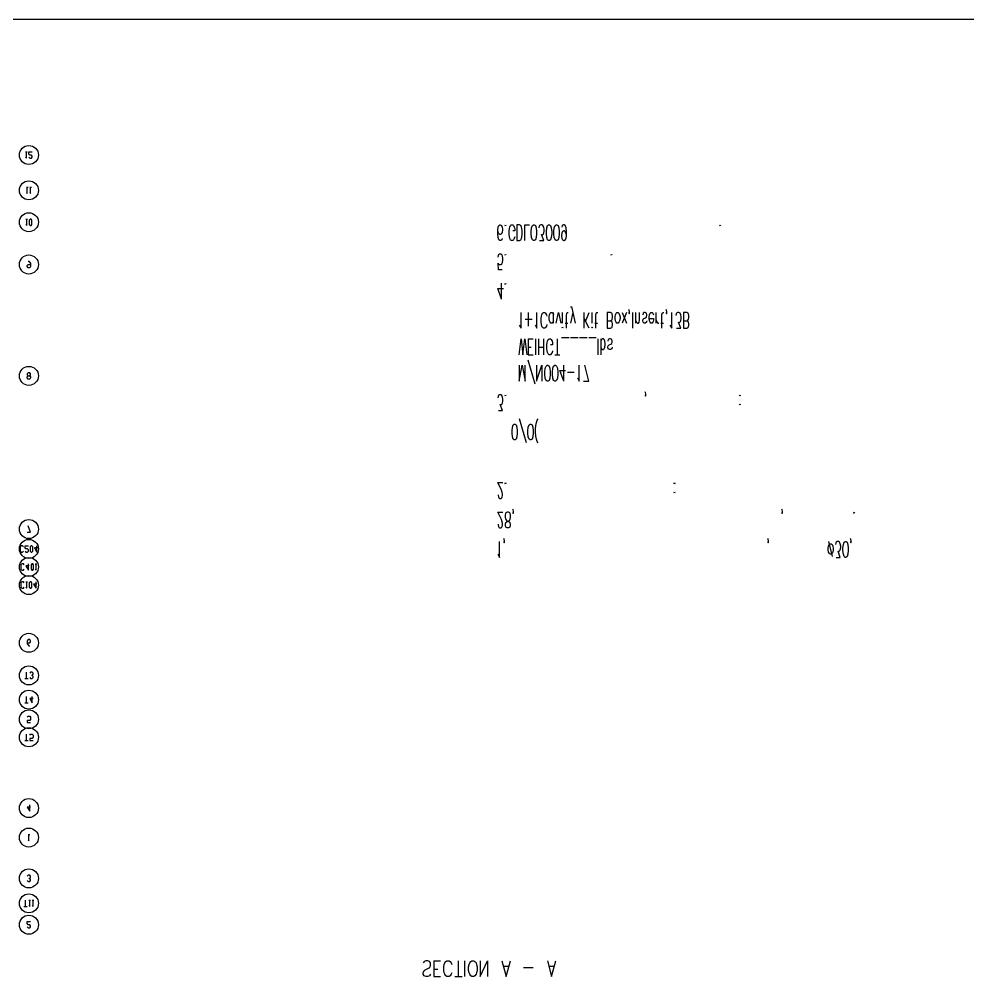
# Model space of a CAD drawing. Header units: millimetres. Extents: x -1 to 1014, y -756 to 757.
# Drawn here: x 343.4 to 664.6, y 428.3 to 756.7 of the extents above; entities that cross this region are included whole.
import ezdxf

# ---------------------------------------------------------------- set-up
doc = ezdxf.new("R2010")
doc.units = ezdxf.units.MM

# ---------------------------------------------------------------- blocks, each defined once
blk = doc.blocks.new('blockName2')
for points in [[(10.0392, 11.2879), (1013.96, 11.2879), (1013.96, 756.712), (10.0392, 756.712), (10.0392, 11.2879)], [(345.494, 710.044), (345.78, 709.686), (345.78, 711.835)], [(345.494, 711.835), (346.067, 711.835)], [(346.64, 710.044), (346.926, 709.686), (347.499, 709.686), (347.786, 710.044), (347.786, 710.402), (347.499, 710.76), (346.926, 710.76), (346.64, 711.119), (346.64, 711.835), (347.786, 711.835)], [(345.78, 698.069), (346.067, 697.711), (346.067, 699.859)], [(345.78, 699.859), (346.353, 699.859)], [(346.926, 698.069), (347.213, 697.711), (347.213, 699.859)], [(346.926, 699.859), (347.499, 699.859)], [(345.637, 687.268), (345.923, 686.91), (345.923, 689.058)], [(345.637, 689.058), (346.21, 689.058)], [(347.069, 689.058), (346.783, 688.7), (346.783, 687.268), (347.069, 686.91), (347.356, 686.91), (347.642, 687.268), (347.642, 688.7), (347.356, 689.058), (347.069, 689.058)], [(506.955, 682.513), (506.827, 682.001), (506.444, 681.745), (506.188, 681.745), (505.804, 682.001), (505.548, 682.769), (505.421, 684.047), (505.421, 685.326), (505.548, 686.349), (505.804, 686.861), (506.188, 687.117), (506.316, 687.117), (506.699, 686.861), (506.955, 686.349), (507.083, 685.582), (507.083, 685.326), (506.955, 684.559), (506.699, 684.047), (506.316, 683.792), (506.188, 683.792), (505.804, 684.047), (505.548, 684.559), (505.421, 685.326)], [(508.106, 686.605), (507.978, 686.861), (508.106, 687.117), (508.234, 686.861)], [(511.175, 683.024), (511.048, 682.513), (510.792, 682.001), (510.536, 681.745), (510.024, 681.745), (509.769, 682.001), (509.513, 682.513), (509.385, 683.024), (509.257, 683.792), (509.257, 685.071), (509.385, 685.838), (509.513, 686.349), (509.769, 686.861), (510.024, 687.117), (510.536, 687.117), (510.792, 686.861), (511.048, 686.349), (511.175, 685.838), (511.175, 685.071), (510.536, 685.071)], [(511.943, 687.117), (511.943, 681.745), (512.838, 681.745), (513.222, 682.001), (513.477, 682.513), (513.605, 683.024), (513.733, 683.792), (513.733, 685.071), (513.605, 685.838), (513.477, 686.349), (513.222, 686.861), (512.838, 687.117), (511.943, 687.117)], [(514.628, 681.745), (514.628, 687.117), (516.163, 687.117)], [(517.57, 681.745), (517.186, 682.001), (516.93, 682.769), (516.803, 684.047), (516.803, 684.815), (516.93, 686.094), (517.186, 686.861), (517.57, 687.117), (517.826, 687.117), (518.209, 686.861), (518.465, 686.094), (518.593, 684.815), (518.593, 684.047), (518.465, 682.769), (518.209, 682.001), (517.826, 681.745), (517.57, 681.745)], [(519.616, 681.745), (521.023, 681.745), (520.256, 683.792), (520.639, 683.792), (520.895, 684.047), (521.023, 684.303), (521.151, 685.071), (521.151, 685.582), (521.023, 686.349), (520.767, 686.861), (520.383, 687.117), (520, 687.117), (519.616, 686.861), (519.488, 686.605), (519.36, 686.094)], [(522.685, 681.745), (522.302, 682.001), (522.046, 682.769), (521.918, 684.047), (521.918, 684.815), (522.046, 686.094), (522.302, 686.861), (522.685, 687.117), (522.941, 687.117), (523.325, 686.861), (523.581, 686.094), (523.709, 684.815), (523.709, 684.047), (523.581, 682.769), (523.325, 682.001), (522.941, 681.745), (522.685, 681.745)], [(525.243, 681.745), (524.86, 682.001), (524.604, 682.769), (524.476, 684.047), (524.476, 684.815), (524.604, 686.094), (524.86, 686.861), (525.243, 687.117), (525.499, 687.117), (525.883, 686.861), (526.138, 686.094), (526.266, 684.815), (526.266, 684.047), (526.138, 682.769), (525.883, 682.001), (525.499, 681.745), (525.243, 681.745)], [(528.696, 683.536), (528.568, 684.303), (528.312, 684.815), (527.929, 685.071), (527.801, 685.071), (527.417, 684.815), (527.161, 684.303), (527.034, 683.536), (527.034, 683.28), (527.161, 682.513), (527.417, 682.001), (527.801, 681.745), (527.929, 681.745), (528.312, 682.001), (528.568, 682.513), (528.696, 683.536), (528.696, 684.815), (528.568, 686.094), (528.312, 686.861), (527.929, 687.117), (527.673, 687.117), (527.289, 686.861), (527.161, 686.349)], [(580.777, 686.605), (580.649, 686.861), (580.777, 687.117), (580.905, 686.861)], [(506.955, 671.832), (505.676, 671.832), (505.548, 674.134), (505.676, 673.878), (506.06, 673.622), (506.444, 673.622), (506.827, 673.878), (507.083, 674.39), (507.211, 675.157), (507.211, 675.668), (507.083, 676.436), (506.827, 676.947), (506.444, 677.203), (506.06, 677.203), (505.676, 676.947), (505.548, 676.692), (505.421, 676.18)], [(508.106, 676.692), (507.978, 676.947), (508.106, 677.203), (508.234, 676.947)], [(543.949, 676.692), (543.821, 676.947), (543.949, 677.203), (544.077, 676.947)], [(346.353, 674.735), (346.64, 674.735), (347.213, 674.019), (347.213, 672.945), (346.926, 672.586), (346.353, 672.586), (346.067, 672.945), (346.067, 673.303), (346.353, 673.661), (347.213, 673.661)], [(506.699, 661.95), (506.699, 667.322)], [(508.106, 666.81), (507.978, 667.066), (508.106, 667.322), (508.234, 667.066)], [(506.699, 661.95), (505.421, 665.531), (507.339, 665.531)], [(512.71, 653.06), (512.966, 652.804), (513.35, 652.037), (513.35, 657.408)], [(515.907, 652.804), (515.907, 657.408)], [(518.081, 653.06), (518.337, 652.804), (518.721, 652.037), (518.721, 657.408)], [(522.046, 653.316), (521.918, 652.804), (521.662, 652.293), (521.407, 652.037), (520.895, 652.037), (520.639, 652.293), (520.383, 652.804), (520.256, 653.316), (520.128, 654.083), (520.128, 655.362), (520.256, 656.129), (520.383, 656.641), (520.639, 657.152), (520.895, 657.408), (521.407, 657.408), (521.662, 657.152), (521.918, 656.641), (522.046, 656.129)], [(524.348, 654.595), (524.092, 654.083), (523.836, 653.827), (523.453, 653.827), (523.197, 654.083), (522.941, 654.595), (522.813, 655.362), (522.813, 655.873), (522.941, 656.641), (523.197, 657.152), (523.453, 657.408), (523.836, 657.408), (524.092, 657.152), (524.348, 656.641)], [(524.348, 653.827), (524.348, 657.408)], [(525.243, 653.827), (526.011, 657.408), (526.778, 653.827)], [(527.417, 653.827), (527.417, 657.408)], [(528.696, 652.037), (528.696, 656.385), (528.824, 657.152), (529.08, 657.408), (529.336, 657.408)], [(531.765, 653.827), (530.998, 657.408), (530.614, 658.943), (530.487, 659.198), (530.103, 659.198)], [(530.231, 653.827), (530.998, 657.408)], [(534.579, 657.408), (534.579, 652.037)], [(535.218, 654.339), (536.369, 657.408)], [(537.393, 653.827), (537.393, 657.408)], [(538.671, 652.037), (538.671, 656.385), (538.799, 657.152), (539.055, 657.408), (539.311, 657.408)], [(542.508, 657.408), (542.508, 652.037), (543.659, 652.037), (544.043, 652.293), (544.171, 652.548), (544.299, 653.06), (544.299, 653.571), (544.171, 654.083), (544.043, 654.339), (543.659, 654.595)], [(542.508, 654.595), (543.659, 654.595), (544.043, 654.85), (544.171, 655.106), (544.299, 655.618), (544.299, 656.385), (544.171, 656.897), (544.043, 657.152), (543.659, 657.408), (542.508, 657.408)], [(545.833, 653.827), (545.577, 654.083), (545.322, 654.595), (545.194, 655.362), (545.194, 655.873), (545.322, 656.641), (545.577, 657.152), (545.833, 657.408), (546.217, 657.408), (546.473, 657.152), (546.728, 656.641), (546.856, 655.873), (546.856, 655.362), (546.728, 654.595), (546.473, 654.083), (546.217, 653.827), (545.833, 653.827)], [(547.624, 657.408), (549.03, 653.827)], [(549.03, 657.408), (547.624, 653.827)], [(550.053, 657.152), (549.926, 657.408), (549.798, 657.152), (549.926, 656.897), (550.053, 657.152), (550.053, 657.664), (549.926, 658.175), (549.798, 658.431)], [(551.077, 657.408), (551.077, 652.037)], [(552.1, 657.408), (552.1, 653.827)], [(552.1, 654.85), (552.483, 654.083), (552.739, 653.827), (553.123, 653.827), (553.379, 654.083), (553.506, 654.85), (553.506, 657.408)], [(555.936, 654.595), (555.808, 654.083), (555.425, 653.827), (555.041, 653.827), (554.657, 654.083), (554.53, 654.595), (554.657, 655.106), (554.913, 655.362), (555.553, 655.618), (555.808, 655.873), (555.936, 656.385), (555.936, 656.641), (555.808, 657.152), (555.425, 657.408), (555.041, 657.408), (554.657, 657.152), (554.53, 656.641)], [(556.704, 655.362), (558.238, 655.362), (558.238, 654.85), (558.11, 654.339), (557.983, 654.083), (557.727, 653.827), (557.343, 653.827), (557.087, 654.083), (556.832, 654.595), (556.704, 655.362), (556.704, 655.873), (556.832, 656.641), (557.087, 657.152), (557.343, 657.408), (557.727, 657.408), (557.983, 657.152), (558.238, 656.641)], [(559.006, 657.408), (559.006, 653.827)], [(561.052, 652.037), (561.052, 656.385), (561.18, 657.152), (561.436, 657.408), (561.691, 657.408)], [(562.714, 657.152), (562.587, 657.408), (562.459, 657.152), (562.587, 656.897), (562.714, 657.152), (562.714, 657.664), (562.587, 658.175), (562.459, 658.431)], [(563.738, 653.06), (563.993, 652.804), (564.377, 652.037), (564.377, 657.408)], [(566.039, 652.037), (567.446, 652.037), (566.679, 654.083), (567.063, 654.083), (567.318, 654.339), (567.446, 654.595), (567.574, 655.362), (567.574, 655.873), (567.446, 656.641), (567.19, 657.152), (566.807, 657.408), (566.423, 657.408), (566.039, 657.152), (565.912, 656.897), (565.784, 656.385)], [(568.341, 657.408), (568.341, 652.037), (569.492, 652.037), (569.876, 652.293), (570.004, 652.548), (570.132, 653.06), (570.132, 653.571), (570.004, 654.083), (569.876, 654.339), (569.492, 654.595)], [(568.341, 654.595), (569.492, 654.595), (569.876, 654.85), (570.004, 655.106), (570.132, 655.618), (570.132, 656.385), (570.004, 656.897), (569.876, 657.152), (569.492, 657.408), (568.341, 657.408)], [(514.756, 655.106), (517.058, 655.106)], [(528.312, 653.827), (529.208, 653.827)], [(536.369, 652.037), (534.579, 655.618)], [(538.288, 653.827), (539.183, 653.827)], [(559.006, 655.362), (559.134, 654.595), (559.389, 654.083), (559.645, 653.827), (560.029, 653.827)], [(560.668, 653.827), (561.563, 653.827)], [(527.289, 652.293), (527.417, 652.548), (527.545, 652.293), (527.417, 652.037), (527.289, 652.293)], [(537.265, 652.293), (537.393, 652.548), (537.52, 652.293), (537.393, 652.037), (537.265, 652.293)], [(512.71, 643.085), (513.35, 648.456), (513.989, 643.085), (514.628, 648.456), (515.268, 643.085)], [(515.779, 648.456), (515.779, 643.085), (517.442, 643.085)], [(515.779, 648.456), (517.442, 648.456)], [(518.209, 648.456), (518.209, 643.085)], [(519.232, 648.456), (519.232, 643.085)], [(521.023, 643.085), (521.023, 648.456)], [(523.964, 644.363), (523.836, 643.852), (523.581, 643.34), (523.325, 643.085), (522.813, 643.085), (522.558, 643.34), (522.302, 643.852), (522.174, 644.363), (522.046, 645.131), (522.046, 646.41), (522.174, 647.177), (522.302, 647.689), (522.558, 648.2), (522.813, 648.456), (523.325, 648.456), (523.581, 648.2), (523.836, 647.689), (523.964, 647.177), (523.964, 646.41), (523.325, 646.41)], [(525.627, 643.085), (525.627, 648.456)], [(527.034, 648.967), (529.591, 648.967)], [(530.103, 648.967), (532.661, 648.967)], [(533.172, 648.967), (535.73, 648.967)], [(536.242, 648.967), (538.799, 648.967)], [(539.311, 648.456), (539.311, 643.085)], [(540.334, 648.456), (540.334, 643.085)], [(540.334, 645.642), (540.59, 645.131), (540.846, 644.875), (541.229, 644.875), (541.485, 645.131), (541.741, 645.642), (541.869, 646.41), (541.869, 646.921), (541.741, 647.689), (541.485, 648.2), (541.229, 648.456), (540.846, 648.456), (540.59, 648.2), (540.334, 647.689)], [(544.171, 645.642), (544.043, 645.131), (543.659, 644.875), (543.275, 644.875), (542.892, 645.131), (542.764, 645.642), (542.892, 646.154), (543.148, 646.41), (543.787, 646.665), (544.043, 646.921), (544.171, 647.433), (544.171, 647.689), (544.043, 648.2), (543.659, 648.456), (543.275, 648.456), (542.892, 648.2), (542.764, 647.689)], [(515.779, 645.642), (516.803, 645.642)], [(519.232, 645.642), (521.023, 645.642)], [(518.081, 633.109), (515.779, 641.294)], [(524.732, 643.085), (526.522, 643.085)], [(512.71, 639.504), (512.71, 634.132), (513.733, 639.504), (514.756, 634.132), (514.756, 639.504)], [(518.593, 639.504), (518.593, 634.132), (520.383, 639.504), (520.383, 634.132)], [(522.174, 634.132), (521.79, 634.388), (521.534, 635.156), (521.407, 636.434), (521.407, 637.202), (521.534, 638.481), (521.79, 639.248), (522.174, 639.504), (522.43, 639.504), (522.813, 639.248), (523.069, 638.481), (523.197, 637.202), (523.197, 636.434), (523.069, 635.156), (522.813, 634.388), (522.43, 634.132), (522.174, 634.132)], [(524.732, 634.132), (524.348, 634.388), (524.092, 635.156), (523.964, 636.434), (523.964, 637.202), (524.092, 638.481), (524.348, 639.248), (524.732, 639.504), (524.987, 639.504), (525.371, 639.248), (525.627, 638.481), (525.755, 637.202), (525.755, 636.434), (525.627, 635.156), (525.371, 634.388), (524.987, 634.132), (524.732, 634.132)], [(527.801, 634.132), (526.522, 637.713), (528.44, 637.713)], [(527.801, 634.132), (527.801, 639.504)], [(529.08, 637.202), (531.382, 637.202)], [(532.405, 635.156), (532.661, 634.9), (533.044, 634.132), (533.044, 639.504)], [(534.451, 634.132), (536.242, 634.132), (534.963, 639.504)], [(346.353, 637.002), (346.067, 636.644), (346.067, 636.286), (346.353, 635.928), (346.926, 635.928), (347.213, 635.57), (347.213, 635.212), (346.926, 634.853), (346.353, 634.853), (346.067, 635.212), (346.067, 635.57), (346.353, 635.928)], [(346.926, 635.928), (347.213, 636.286), (347.213, 636.644), (346.926, 637.002), (346.353, 637.002)], [(555.599, 629.273), (555.471, 629.528), (555.343, 629.273), (555.471, 629.017), (555.599, 629.273), (555.599, 629.784), (555.471, 630.296), (555.343, 630.552)], [(505.676, 624.157), (507.083, 624.157), (506.316, 626.203), (506.699, 626.203), (506.955, 626.459), (507.083, 626.715), (507.211, 627.482), (507.211, 627.994), (507.083, 628.761), (506.827, 629.273), (506.444, 629.528), (506.06, 629.528), (505.676, 629.273), (505.548, 629.017), (505.421, 628.505)], [(508.106, 629.017), (507.978, 629.273), (508.106, 629.528), (508.234, 629.273)], [(587.474, 629.017), (587.346, 629.273), (587.474, 629.528), (587.601, 629.273), (587.474, 629.017)], [(587.474, 625.948), (587.346, 626.203), (587.474, 626.459), (587.601, 626.203), (587.474, 625.948)], [(515.14, 613.22), (512.838, 621.405)], [(519.105, 613.22), (518.849, 613.732), (518.593, 614.499), (518.337, 615.522), (518.209, 616.801), (518.209, 617.824), (518.337, 619.103), (518.593, 620.126), (518.849, 620.894), (519.105, 621.405)], [(511.048, 614.244), (510.664, 614.499), (510.408, 615.267), (510.28, 616.545), (510.28, 617.313), (510.408, 618.592), (510.664, 619.359), (511.048, 619.615), (511.303, 619.615), (511.687, 619.359), (511.943, 618.592), (512.071, 617.313), (512.071, 616.545), (511.943, 615.267), (511.687, 614.499), (511.303, 614.244), (511.048, 614.244)], [(516.419, 614.244), (516.035, 614.499), (515.779, 615.267), (515.652, 616.545), (515.652, 617.313), (515.779, 618.592), (516.035, 619.359), (516.419, 619.615), (516.675, 619.615), (517.058, 619.359), (517.314, 618.592), (517.442, 617.313), (517.442, 616.545), (517.314, 615.267), (517.058, 614.499), (516.675, 614.244), (516.419, 614.244)], [(505.548, 595.666), (505.548, 595.41), (505.676, 594.898), (505.804, 594.643), (506.06, 594.387), (506.572, 594.387), (506.827, 594.643), (506.955, 594.898), (507.083, 595.41), (507.083, 595.921), (506.955, 596.433), (506.699, 597.2), (505.421, 599.758), (507.211, 599.758)], [(508.106, 599.247), (507.978, 599.502), (508.106, 599.758), (508.234, 599.502)], [(565.318, 599.247), (565.19, 599.502), (565.318, 599.758), (565.446, 599.502), (565.318, 599.247)], [(565.318, 596.177), (565.19, 596.433), (565.318, 596.689), (565.446, 596.433), (565.318, 596.177)], [(505.548, 585.69), (505.548, 585.435), (505.676, 584.923), (505.804, 584.667), (506.06, 584.412), (506.572, 584.412), (506.827, 584.667), (506.955, 584.923), (507.083, 585.435), (507.083, 585.946), (506.955, 586.458), (506.699, 587.225), (505.421, 589.783), (507.211, 589.783)], [(508.618, 584.412), (508.234, 584.667), (508.106, 585.179), (508.106, 585.69), (508.234, 586.202), (508.49, 586.458), (509.001, 586.714), (509.385, 586.969), (509.641, 587.481), (509.769, 587.992), (509.769, 588.76), (509.641, 589.271), (509.513, 589.527), (509.129, 589.783), (508.618, 589.783), (508.234, 589.527), (508.106, 589.271), (507.978, 588.76), (507.978, 587.992), (508.106, 587.481), (508.362, 586.969), (508.746, 586.714), (509.257, 586.458), (509.513, 586.202), (509.641, 585.69), (509.641, 585.179), (509.513, 584.667), (509.129, 584.412), (508.618, 584.412)], [(510.792, 589.527), (510.664, 589.783), (510.536, 589.527), (510.664, 589.271), (510.792, 589.527), (510.792, 590.039), (510.664, 590.55), (510.536, 590.806)], [(601.921, 589.527), (601.793, 589.783), (601.665, 589.527), (601.793, 589.271), (601.921, 589.527), (601.921, 590.039), (601.793, 590.55), (601.665, 590.806)], [(626.115, 589.271), (625.987, 589.527), (626.115, 589.783), (626.243, 589.527)], [(346.067, 582.949), (347.213, 582.949), (346.353, 585.098)], [(344.778, 578.008), (344.491, 578.366), (343.918, 578.366), (343.632, 578.008), (343.632, 576.576), (343.918, 576.218), (344.491, 576.218), (344.778, 576.576)], [(345.351, 576.576), (345.637, 576.218), (346.21, 576.218), (346.496, 576.576), (346.496, 576.934), (346.21, 577.292), (345.637, 577.292), (345.351, 577.65), (345.351, 578.366), (346.496, 578.366)], [(347.356, 578.366), (347.069, 578.008), (347.069, 576.576), (347.356, 576.218), (347.642, 576.218), (347.929, 576.576), (347.929, 578.008), (347.642, 578.366), (347.356, 578.366)], [(349.648, 577.65), (348.502, 577.65), (349.361, 576.218), (349.361, 578.366)], [(505.421, 575.459), (505.676, 575.204), (506.06, 574.436), (506.06, 579.808)], [(507.722, 579.552), (507.595, 579.808), (507.467, 579.552), (507.595, 579.296), (507.722, 579.552), (507.722, 580.063), (507.595, 580.575), (507.467, 580.831)], [(597.159, 579.552), (597.031, 579.808), (596.903, 579.552), (597.031, 579.296), (597.159, 579.552), (597.159, 580.063), (597.031, 580.575), (596.903, 580.831)], [(618.023, 575.459), (617.768, 575.715), (617.512, 576.227), (617.384, 576.994), (617.384, 577.506), (617.512, 578.273), (617.768, 578.784), (618.023, 579.04), (618.407, 579.04), (618.663, 578.784), (618.919, 578.273), (619.047, 577.506), (619.047, 576.994), (618.919, 576.227), (618.663, 575.715), (618.407, 575.459), (618.023, 575.459)], [(618.791, 574.692), (617.64, 579.808)], [(620.07, 574.436), (621.476, 574.436), (620.709, 576.482), (621.093, 576.482), (621.349, 576.738), (621.476, 576.994), (621.604, 577.761), (621.604, 578.273), (621.476, 579.04), (621.221, 579.552), (620.837, 579.808), (620.453, 579.808), (620.07, 579.552), (619.942, 579.296), (619.814, 578.784)], [(623.139, 574.436), (622.755, 574.692), (622.5, 575.459), (622.372, 576.738), (622.372, 577.506), (622.5, 578.784), (622.755, 579.552), (623.139, 579.808), (623.395, 579.808), (623.778, 579.552), (624.034, 578.784), (624.162, 577.506), (624.162, 576.738), (624.034, 575.459), (623.778, 574.692), (623.395, 574.436), (623.139, 574.436)], [(625.185, 579.552), (625.057, 579.808), (624.929, 579.552), (625.057, 579.296), (625.185, 579.552), (625.185, 580.063), (625.057, 580.575), (624.929, 580.831)], [(345.064, 571.882), (344.778, 572.24), (344.205, 572.24), (343.918, 571.882), (343.918, 570.45), (344.205, 570.092), (344.778, 570.092), (345.064, 570.45)], [(346.783, 571.524), (345.637, 571.524), (346.496, 570.092), (346.496, 572.24)], [(347.642, 572.24), (347.356, 571.882), (347.356, 570.45), (347.642, 570.092), (347.929, 570.092), (348.215, 570.45), (348.215, 571.882), (347.929, 572.24), (347.642, 572.24)], [(348.788, 570.45), (349.075, 570.092), (349.075, 572.24)], [(348.788, 572.24), (349.361, 572.24)], [(345.064, 565.756), (344.778, 566.114), (344.205, 566.114), (343.918, 565.756), (343.918, 564.324), (344.205, 563.966), (344.778, 563.966), (345.064, 564.324)], [(345.637, 564.324), (345.923, 563.966), (345.923, 566.114)], [(345.637, 566.114), (346.21, 566.114)], [(347.069, 566.114), (346.783, 565.756), (346.783, 564.324), (347.069, 563.966), (347.356, 563.966), (347.642, 564.324), (347.642, 565.756), (347.356, 566.114), (347.069, 566.114)], [(349.361, 565.398), (348.215, 565.398), (349.075, 563.966), (349.075, 566.114)], [(346.067, 545.476), (346.926, 545.476), (347.213, 545.834), (347.213, 546.192), (346.926, 546.551), (346.353, 546.551), (346.067, 546.192), (346.067, 545.118), (346.64, 544.402), (346.926, 544.402)], [(345.78, 533.37), (345.78, 535.518)], [(347.786, 534.444), (348.072, 534.802), (348.072, 535.16), (347.786, 535.518), (347.213, 535.518), (346.926, 535.16)], [(345.207, 533.37), (346.353, 533.37)], [(346.926, 533.728), (347.213, 533.37), (347.786, 533.37), (348.072, 533.728), (348.072, 534.086), (347.786, 534.444), (347.499, 534.444)], [(345.78, 525.14), (345.78, 527.289)], [(348.072, 526.573), (346.926, 526.573), (347.786, 525.14), (347.786, 527.289)], [(345.207, 525.14), (346.353, 525.14)], [(346.067, 520.266), (346.353, 520.624), (346.926, 520.624), (347.213, 520.266), (347.213, 519.549), (346.926, 519.191), (346.067, 519.191), (346.067, 518.475), (347.213, 518.475)], [(345.207, 512.387), (346.353, 512.387)], [(345.78, 512.387), (345.78, 514.536)], [(346.926, 514.177), (347.213, 514.536), (347.786, 514.536), (348.072, 514.177), (348.072, 513.461), (347.786, 513.103), (346.926, 513.103), (346.926, 512.387), (348.072, 512.387)], [(347.213, 489.837), (346.067, 489.837), (346.926, 488.405), (346.926, 490.554)], [(346.353, 478.773), (346.64, 478.415), (346.64, 480.564)], [(346.353, 480.564), (346.926, 480.564)], [(346.926, 465.667), (347.213, 466.025), (347.213, 466.383), (346.926, 466.742), (346.353, 466.742), (346.067, 466.383)], [(346.067, 464.951), (346.353, 464.593), (346.926, 464.593), (347.213, 464.951), (347.213, 465.309), (346.926, 465.667), (346.64, 465.667)], [(345.494, 456.131), (345.494, 458.28)], [(346.64, 456.489), (346.926, 456.131), (346.926, 458.28)], [(346.64, 458.28), (347.213, 458.28)], [(347.786, 456.489), (348.072, 456.131), (348.072, 458.28)], [(347.786, 458.28), (348.358, 458.28)], [(344.921, 456.131), (346.067, 456.131)], [(346.067, 449.246), (346.353, 448.888), (346.926, 448.888), (347.213, 449.246), (347.213, 449.604), (346.926, 449.962), (346.353, 449.962), (346.067, 450.32), (346.067, 451.036), (347.213, 451.036)], [(482.686, 433.154), (482.328, 432.642), (481.791, 432.386), (481.074, 432.386), (480.537, 432.642), (480.179, 433.154), (480.179, 433.665), (480.358, 434.177), (480.537, 434.432), (480.895, 434.688), (481.97, 435.2), (482.328, 435.456), (482.507, 435.711), (482.686, 436.223), (482.686, 436.99), (482.328, 437.502), (481.791, 437.758), (481.074, 437.758), (480.537, 437.502), (480.179, 436.99)], [(483.76, 437.758), (483.76, 432.386), (486.088, 432.386)], [(483.76, 437.758), (486.088, 437.758)], [(489.848, 433.665), (489.669, 433.154), (489.31, 432.642), (488.952, 432.386), (488.236, 432.386), (487.878, 432.642), (487.52, 433.154), (487.341, 433.665), (487.162, 434.432), (487.162, 435.711), (487.341, 436.479), (487.52, 436.99), (487.878, 437.502), (488.236, 437.758), (488.952, 437.758), (489.31, 437.502), (489.669, 436.99), (489.848, 436.479)], [(492.175, 432.386), (492.175, 437.758)], [(494.145, 437.758), (494.145, 432.386)], [(496.651, 432.386), (496.293, 432.642), (495.935, 433.154), (495.756, 433.665), (495.577, 434.432), (495.577, 435.711), (495.756, 436.479), (495.935, 436.99), (496.293, 437.502), (496.651, 437.758), (497.367, 437.758), (497.725, 437.502), (498.084, 436.99), (498.263, 436.479), (498.442, 435.711), (498.442, 434.432), (498.263, 433.665), (498.084, 433.154), (497.725, 432.642), (497.367, 432.386), (496.651, 432.386)], [(499.516, 437.758), (499.516, 432.386), (502.023, 437.758), (502.023, 432.386)], [(506.857, 437.758), (508.289, 432.386), (509.721, 437.758)], [(522.254, 437.758), (523.687, 432.386), (525.119, 437.758)], [(483.76, 434.944), (485.192, 434.944)], [(507.394, 435.967), (509.184, 435.967)], [(514.197, 435.456), (517.42, 435.456)], [(522.792, 435.967), (524.582, 435.967)], [(490.922, 432.386), (493.428, 432.386)]]:
    blk.add_lwpolyline(points)
for centre in [(346.64, 710.76), (346.64, 698.785), (346.64, 687.984), (346.64, 673.661), (346.64, 635.928), (346.64, 584.023), (346.64, 577.292), (346.64, 571.166), (346.64, 565.04), (346.64, 545.476), (346.64, 534.444), (346.64, 526.215), (346.64, 519.549), (346.64, 513.461), (346.64, 489.479), (346.64, 479.49), (346.64, 465.667), (346.64, 457.205), (346.64, 449.962)]:
    blk.add_circle(centre, 3.2228)

msp = doc.modelspace()

# ---------------------------------------------------------------- block references
msp.add_blockref('blockName2', (0, 0))

doc.saveas('drawing.dxf')
